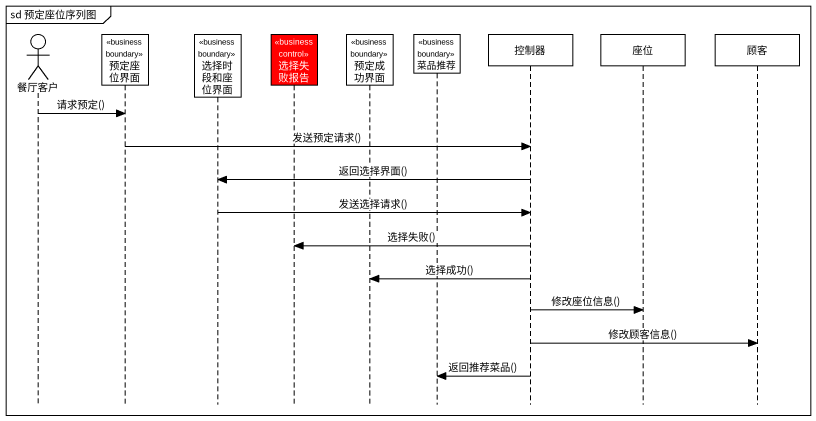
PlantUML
@startuml
mainframe sd 预定座位序列图
hide footbox
actor 餐厅客户
participant 预定座位界面 <<business boundary>>
participant 选择时段和座位界面 <<business boundary>>
participant 选择失败报告 <<business control>> #FF0000
participant 预定成功界面 <<business boundary>>
participant 菜品推荐 <<business boundary>>
participant 控制器
participant 座位
participant 顾客

餐厅客户 -> 预定座位界面 : 请求预定()
预定座位界面 -> 控制器 : 发送预定请求()
控制器 -> 选择时段和座位界面 : 返回选择界面()
选择时段和座位界面 -> 控制器 : 发送选择请求()
控制器 -> 选择失败报告 : 选择失败()
控制器 -> 预定成功界面 : 选择成功()
控制器 -> 座位 : 修改座位信息()
控制器 -> 顾客 : 修改顾客信息()
控制器 -> 菜品推荐 : 返回推荐菜品()
@enduml
